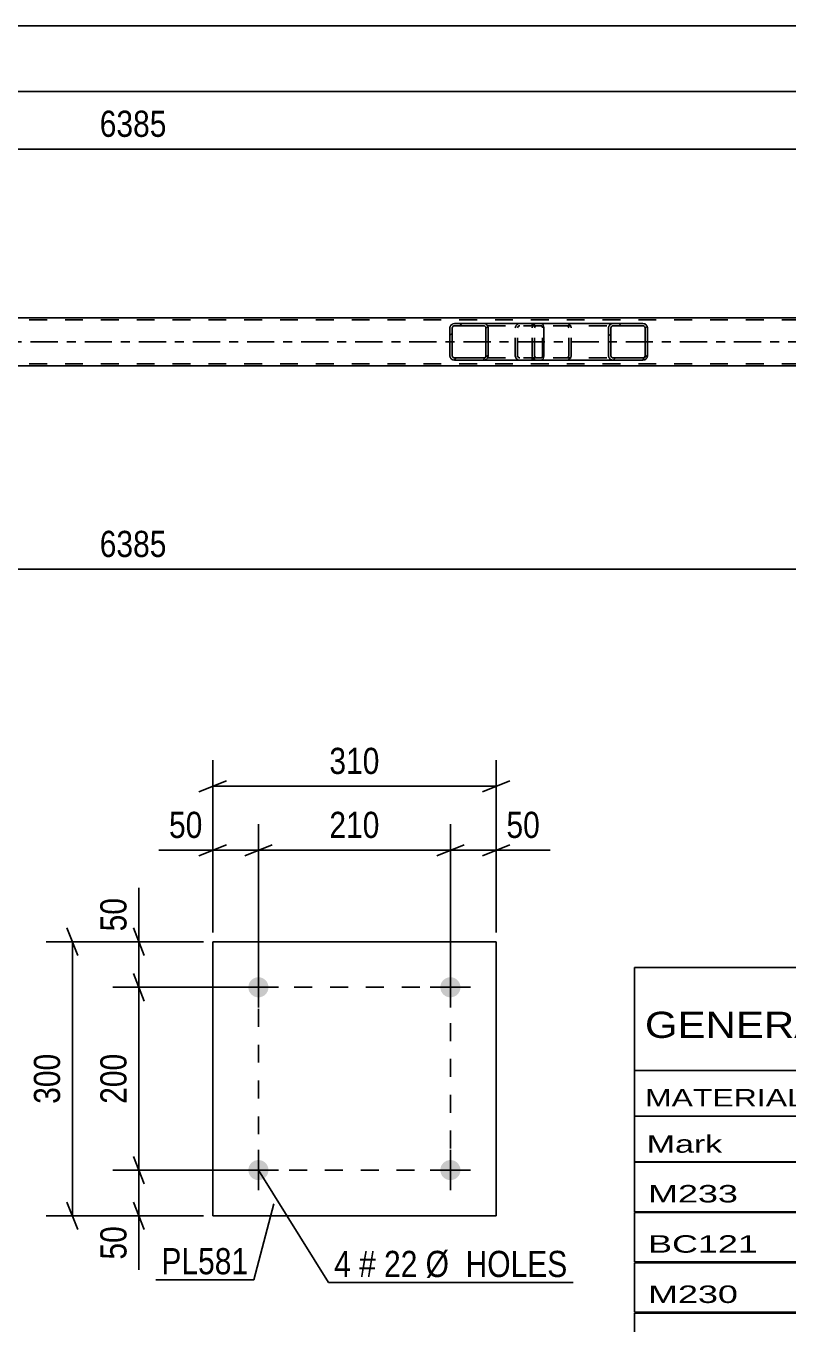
# Model space of a CAD drawing. Header units: millimetres. Extents: x 0 to 841, y 0 to 594.
# Drawn here: x 449.4 to 532.8, y 102.3 to 244.3 of the extents above; entities that cross this region are included whole.
import ezdxf

# ---------------------------------------------------------------- set-up
doc = ezdxf.new("R2010")
doc.units = ezdxf.units.MM
doc.linetypes.add('DXK_LINE_DOT2', pattern=[3.9198, 1.9599, -1.9599])
doc.linetypes.add('DXK_LINE_DOT3', pattern=[5.9187, 2.979, -0.9799, 0.9799, -0.9799])
doc.styles.add('Arial Narrow', font='ARIALN.TTF', dxfattribs={"height": 0.2})

# ---------------------------------------------------------------- blocks, each defined once
blk = doc.blocks.new('Unknown-404166541-55622 - 43006')
at = {"color": 7, "linetype": 'Continuous'}
for p, q in [((516, 141.25), (676, 141.25)), ((516, 130), (516, 141.25)), ((676, 141.25), (676, 130)), ((516, 130), (676, 130)), ((516, 130), (516, 125)), ((676, 130), (676, 125)), ((516, 125), (676, 125)), ((516, 125), (516, 120)), ((540, 125), (540, 120)), ((575.5, 125), (575.5, 120)), ((601.5, 125), (601.5, 120)), ((614.5, 125), (614.5, 120)), ((632, 125), (632, 120)), ((654, 125), (654, 120)), ((676, 125), (676, 120)), ((516, 120), (676, 120)), ((516, 119.95), (516, 114.55)), ((516, 119.95), (676, 119.95)), ((540, 120), (540, 114.5)), ((575.5, 120), (575.5, 114.5)), ((601.5, 120), (601.5, 114.5)), ((614.5, 120), (614.5, 114.5)), ((632, 120), (632, 114.5)), ((654, 120), (654, 114.5)), ((676, 119.95), (676, 114.55)), ((516, 114.55), (676, 114.55)), ((516, 114.45), (516, 109.05)), ((516, 114.45), (676, 114.45)), ((540, 114.5), (540, 109)), ((575.5, 114.5), (575.5, 109)), ((601.5, 114.5), (601.5, 109)), ((614.5, 114.5), (614.5, 109)), ((632, 114.5), (632, 109)), ((654, 114.5), (654, 109)), ((676, 114.45), (676, 109.05)), ((516, 109.05), (676, 109.05)), ((516, 108.95), (516, 103.55)), ((516, 108.95), (676, 108.95)), ((540, 109), (540, 103.5)), ((575.5, 109), (575.5, 103.5)), ((601.5, 109), (601.5, 103.5)), ((614.5, 109), (614.5, 103.5)), ((632, 109), (632, 103.5)), ((654, 109), (654, 103.5)), ((676, 108.95), (676, 103.55)), ((516, 103.55), (676, 103.55)), ((516, 103.45), (516, 98.05)), ((516, 103.45), (676, 103.45)), ((540, 103.5), (540, 98)), ((575.5, 103.5), (575.5, 98)), ((601.5, 103.5), (601.5, 98)), ((614.5, 103.5), (614.5, 98)), ((632, 103.5), (632, 98)), ((654, 103.5), (654, 98)), ((676, 103.45), (676, 98.05)), ((516, 98.05), (676, 98.05)), ((540, 98), (540, 92.5)), ((575.5, 98), (575.5, 92.5)), ((601.5, 98), (601.5, 92.5)), ((614.5, 98), (614.5, 92.5)), ((632, 98), (632, 92.5)), ((654, 98), (654, 92.5)), ((516, 97.95), (516, 92.55)), ((516, 97.95), (676, 97.95)), ((676, 97.95), (676, 92.55)), ((516, 92.55), (676, 92.55)), ((516, 92.45), (516, 87.05)), ((516, 92.45), (676, 92.45)), ((540, 92.5), (540, 87)), ((575.5, 92.5), (575.5, 87)), ((601.5, 92.5), (601.5, 87)), ((614.5, 92.5), (614.5, 87)), ((632, 92.5), (632, 87)), ((654, 92.5), (654, 87)), ((676, 92.45), (676, 87.05)), ((516, 87.05), (676, 87.05)), ((516, 86.95), (516, 81.55)), ((516, 86.95), (676, 86.95)), ((540, 87), (540, 81.5)), ((575.5, 87), (575.5, 81.5)), ((601.5, 87), (601.5, 81.5)), ((614.5, 87), (614.5, 81.5)), ((632, 87), (632, 81.5)), ((654, 87), (654, 81.5)), ((676, 86.95), (676, 81.55)), ((516, 81.55), (676, 81.55)), ((516, 81.45), (516, 76.05)), ((516, 81.45), (676, 81.45)), ((540, 81.5), (540, 76)), ((575.5, 81.5), (575.5, 76)), ((601.5, 81.5), (601.5, 76)), ((614.5, 81.5), (614.5, 76)), ((632, 81.5), (632, 76)), ((654, 81.5), (654, 76)), ((676, 81.45), (676, 76.05)), ((516, 76.05), (676, 76.05)), ((516, 75.95), (516, 70.55)), ((516, 75.95), (676, 75.95)), ((540, 76), (540, 70.5)), ((575.5, 76), (575.5, 70.5)), ((601.5, 76), (601.5, 70.5)), ((614.5, 76), (614.5, 70.5)), ((632, 76), (632, 70.5)), ((654, 76), (654, 70.5)), ((676, 75.95), (676, 70.55)), ((516, 70.55), (676, 70.55)), ((516, 70.45), (516, 65.05)), ((516, 70.45), (676, 70.45)), ((540, 70.5), (540, 65)), ((575.5, 70.5), (575.5, 65)), ((601.5, 70.5), (601.5, 65)), ((614.5, 70.5), (614.5, 65)), ((632, 70.5), (632, 65)), ((654, 70.5), (654, 65)), ((676, 70.45), (676, 65.05)), ((516, 65.05), (676, 65.05)), ((516, 64.95), (516, 59.55)), ((516, 64.95), (676, 64.95)), ((540, 65), (540, 59.5)), ((575.5, 65), (575.5, 59.5)), ((601.5, 65), (601.5, 59.5)), ((614.5, 65), (614.5, 59.5)), ((632, 65), (632, 59.5)), ((654, 65), (654, 59.5)), ((676, 64.95), (676, 59.55)), ((516, 59.55), (676, 59.55)), ((516, 59.45), (516, 54.05)), ((516, 59.45), (676, 59.45)), ((540, 59.5), (540, 54)), ((575.5, 59.5), (575.5, 54)), ((601.5, 59.5), (601.5, 54)), ((614.5, 59.5), (614.5, 54)), ((632, 59.5), (632, 54)), ((654, 59.5), (654, 54)), ((676, 59.45), (676, 54.05)), ((516, 54.05), (676, 54.05)), ((540, 54), (540, 48.5)), ((575.5, 54), (575.5, 48.5)), ((601.5, 54), (601.5, 48.5)), ((614.5, 54), (614.5, 48.5)), ((632, 54), (632, 48.5)), ((654, 54), (654, 48.5)), ((516, 53.95), (516, 48.55)), ((516, 53.95), (676, 53.95)), ((676, 53.95), (676, 48.55)), ((516, 48.55), (676, 48.55)), ((516, 48.45), (516, 43.05)), ((516, 48.45), (676, 48.45)), ((540, 48.5), (540, 43)), ((575.5, 48.5), (575.5, 43)), ((601.5, 48.5), (601.5, 43)), ((614.5, 48.5), (614.5, 43)), ((632, 48.5), (632, 43)), ((654, 48.5), (654, 43)), ((676, 48.45), (676, 43.05)), ((516, 43.05), (676, 43.05)), ((516, 42.95), (516, 37.55)), ((516, 42.95), (676, 42.95)), ((540, 43), (540, 37.5)), ((575.5, 43), (575.5, 37.5)), ((601.5, 43), (601.5, 37.5)), ((614.5, 43), (614.5, 37.5)), ((632, 43), (632, 37.5)), ((654, 43), (654, 37.5)), ((676, 42.95), (676, 37.55)), ((516, 37.55), (676, 37.55)), ((516, 37.45), (516, 32.05)), ((516, 37.45), (676, 37.45)), ((540, 37.5), (540, 32)), ((575.5, 37.5), (575.5, 32)), ((601.5, 37.5), (601.5, 32)), ((614.5, 37.5), (614.5, 32)), ((632, 37.5), (632, 32)), ((654, 37.5), (654, 32)), ((676, 37.45), (676, 32.05)), ((516, 32.05), (676, 32.05)), ((516, 31.95), (516, 26.55)), ((516, 31.95), (676, 31.95)), ((540, 32), (540, 26.5)), ((575.5, 32), (575.5, 26.5)), ((601.5, 32), (601.5, 26.5)), ((614.5, 32), (614.5, 26.5)), ((632, 32), (632, 26.5)), ((654, 32), (654, 26.5)), ((676, 31.95), (676, 26.55)), ((516, 26.55), (676, 26.55)), ((516, 26.45), (516, 21.05)), ((516, 26.45), (676, 26.45)), ((540, 26.5), (540, 21)), ((575.5, 26.5), (575.5, 21)), ((601.5, 26.5), (601.5, 21)), ((614.5, 26.5), (614.5, 21)), ((632, 26.5), (632, 21)), ((654, 26.5), (654, 21)), ((676, 26.45), (676, 21.05)), ((516, 21.05), (676, 21.05)), ((516, 20.95), (516, 15.55)), ((516, 20.95), (676, 20.95)), ((540, 21), (540, 15.5)), ((575.5, 21), (575.5, 15.5)), ((601.5, 21), (601.5, 15.5)), ((614.5, 21), (614.5, 15.5)), ((632, 21), (632, 15.5)), ((654, 21), (654, 15.5)), ((676, 20.95), (676, 15.55)), ((516, 15.55), (676, 15.55)), ((516, 15.45), (516, 10.05)), ((516, 15.45), (676, 15.45)), ((540, 15.5), (540, 10)), ((575.5, 15.5), (575.5, 10)), ((601.5, 15.5), (601.5, 10)), ((614.5, 15.5), (614.5, 10)), ((632, 15.5), (632, 10)), ((654, 15.5), (654, 10)), ((676, 15.45), (676, 10.05)), ((516, 10.05), (676, 10.05)), ((516, 10), (676, 10)), ((516, 10), (516, 5)), ((632, 10), (632, 5)), ((654, 10), (654, 5)), ((676, 10), (676, 5)), ((516, 5), (676, 5))]:
    blk.add_line(p, q, dxfattribs=at)
at = {"color": 7, "style": 'Arial Narrow'}
for s, height, width, p in [('GENERAL NOTES & WELD DETAILS :', 2.8633, 1.4, (517.15, 133.56)), ('REFER TYP DRAWING TYP-01', 1.9089, 1.6, (600.7, 133.66)), ("MATERIAL LIST FOR ASSEMBLY MK'D", 1.9089, 1.6, (517.15, 126.06)), ('TR30', 1.909, 1.794707, (611, 125.97)), ('1', 1.91, 1.794707, (638.08, 126.06)), ('No. Required', 1.9089, 1.6, (647.41, 126.06)), ('Mark', 1.909, 1.7, (517.34, 121)), ('Profile', 1.909, 1.7, (550.41, 121)), ('Material', 1.909, 1.7, (580.54, 121.06)), ('No.', 1.909, 1.7, (605.5, 121.06)), ('Length', 1.909, 1.7, (616, 121.06)), ('Area', 1.909, 1.7, (638.5, 121.06)), ('Weight', 1.909, 1.7, (658, 121.06))]:
    blk.add_text(s, height=height, dxfattribs=dict(at, width=width)).set_placement(p)
at = {"color": 7, "linetype": 'Continuous', "style": 'Arial Narrow'}
for s, height, width, p in [('M233', 1.909, 1.794707, (517.5, 115.56)), ('SHS100*6', 1.909, 1.794707, (542, 115.56)), ('E350', 1.909, 1.794707, (581.74, 115.56)), ('8', 1.91, 1.794707, (605.86, 115.56)), ('3261', 1.909, 1.794707, (618.58, 115.56)), ('1.3', 1.909, 1.794707, (642.32, 115.56)), ('456.9', 1.909, 1.794707, (658.96, 115.56)), ('BC121', 1.909, 1.794707, (517.5, 110.06)), ('SHS132*6', 1.909, 1.794707, (542, 110.06)), ('E350', 1.909, 1.794707, (581.74, 110.06)), ('1', 1.91, 1.794707, (605.86, 110.06)), ('17794', 1.909, 1.794707, (616.4, 110.06)), ('9.4', 1.909, 1.794707, (642.32, 110.06)), ('422.4', 1.909, 1.794707, (658.96, 110.06)), ('M230', 1.909, 1.794707, (517.5, 104.56)), ('SHS100*6', 1.909, 1.794707, (542, 104.56)), ('E350', 1.909, 1.794707, (581.74, 104.56)), ('7', 1.91, 1.794707, (605.86, 104.56)), ('3167', 1.909, 1.794707, (618.58, 104.56)), ('1.2', 1.909, 1.794707, (642.32, 104.56)), ('383.7', 1.909, 1.794707, (658.96, 104.56)), ('TR30', 1.909, 1.794707, (517.5, 99.06)), ('SHS100*6', 1.909, 1.794707, (542, 99.06)), ('E350', 1.909, 1.794707, (581.74, 99.06)), ('1', 1.91, 1.794707, (605.86, 99.06)), ('17493', 1.909, 1.794707, (616.4, 99.06)), ('7.0', 1.909, 1.794707, (642.32, 99.06)), ('309.8', 1.909, 1.794707, (658.96, 99.06)), ('SP12', 1.909, 1.794707, (517.5, 93.56)), ('PL20*380', 1.909, 1.794707, (542, 93.56)), ('E350', 1.909, 1.794707, (581.74, 93.56)), ('6', 1.91, 1.794707, (605.86, 93.56)), ('380', 1.909, 1.794707, (620.77, 93.56)), ('0.3', 1.909, 1.794707, (642.32, 93.56)), ('136.0', 1.909, 1.794707, (658.96, 93.56)), ('PL581', 1.909, 1.794707, (517.5, 88.06)), ('PL12*300', 1.909, 1.794707, (542, 88.06)), ('E350', 1.909, 1.794707, (581.74, 88.06)), ('13', 1.909, 1.794707, (604.76, 88.06)), ('310', 1.909, 1.794707, (620.77, 88.06)), ('0.2', 1.909, 1.794707, (642.32, 88.06)), ('113.9', 1.909, 1.794707, (658.96, 88.06)), ('SP4', 1.909, 1.794707, (517.5, 82.56)), ('PL16*325', 1.909, 1.794707, (542, 82.56)), ('E350', 1.909, 1.794707, (581.74, 82.56)), ('4', 1.91, 1.794707, (605.86, 82.56)), ('325', 1.909, 1.794707, (620.77, 82.56)), ('0.2', 1.909, 1.794707, (642.32, 82.56)), ('53.1', 1.909, 1.794707, (661.14, 82.56)), ('M1362', 1.909, 1.794707, (517.5, 77.06)), ('RHS100*100*6', 1.9089, 1.794707, (542, 77.06)), ('E350', 1.909, 1.794707, (581.74, 77.06)), ('12', 1.909, 1.794707, (604.76, 77.06)), ('196', 1.909, 1.794707, (620.77, 77.06)), ('0.1', 1.909, 1.794707, (642.32, 77.06)), ('41.7', 1.909, 1.794707, (661.14, 77.06)), ('TB29', 1.909, 1.794707, (517.5, 71.56)), ('RHS150*110*6', 1.9089, 1.794707, (542, 71.56)), ('E350', 1.909, 1.794707, (581.74, 71.56)), ('5', 1.91, 1.794707, (605.86, 71.56)), ('200', 1.909, 1.794707, (620.77, 71.56)), ('0.1', 1.909, 1.794707, (642.32, 71.56)), ('23.4', 1.909, 1.794707, (661.14, 71.56)), ('PL29', 1.909, 1.794707, (517.5, 66.06)), ('PL12*329', 1.909, 1.794707, (542, 66.06)), ('E350', 1.909, 1.794707, (581.74, 66.06)), ('2', 1.91, 1.794707, (605.86, 66.06)), ('392', 1.909, 1.794707, (620.77, 66.06)), ('0.3', 1.909, 1.794707, (642.32, 66.06)), ('22.7', 1.909, 1.794707, (661.14, 66.06)), ('PL66', 1.909, 1.794707, (517.5, 60.56)), ('PL10*150', 1.909, 1.794707, (542, 60.56)), ('E350', 1.909, 1.794707, (581.74, 60.56)), ('6', 1.91, 1.794707, (605.86, 60.56)), ('170', 1.909, 1.794707, (620.77, 60.56)), ('0.1', 1.909, 1.794707, (642.32, 60.56)), ('12.0', 1.909, 1.794707, (661.14, 60.56)), ('ST16', 1.909, 1.794707, (517.5, 55.06)), ('PL8*100', 1.909, 1.794707, (542, 55.06)), ('E350', 1.909, 1.794707, (581.74, 55.06)), ('24', 1.909, 1.794707, (604.76, 55.06)), ('135', 1.909, 1.794707, (620.77, 55.06)), ('0.0', 1.909, 1.794707, (642.32, 55.06)), ('10.0', 1.909, 1.794707, (661.14, 55.06)), ('ST15', 1.909, 1.794707, (517.5, 49.56)), ('PL8*100', 1.909, 1.794707, (542, 49.56)), ('E350', 1.909, 1.794707, (581.74, 49.56)), ('24', 1.909, 1.794707, (604.76, 49.56)), ('121', 1.909, 1.794707, (620.77, 49.56)), ('0.0', 1.909, 1.794707, (642.32, 49.56)), ('8.9', 1.909, 1.794707, (663.33, 49.56)), ('PL30', 1.909, 1.794707, (517.5, 44.06)), ('PL10*120', 1.909, 1.794707, (542, 44.06)), ('E350', 1.909, 1.794707, (581.74, 44.06)), ('2', 1.91, 1.794707, (605.86, 44.06)), ('392', 1.909, 1.794707, (620.77, 44.06)), ('0.1', 1.909, 1.794707, (642.32, 44.06)), ('7.4', 1.909, 1.794707, (663.33, 44.06)), ('PL43', 1.909, 1.794707, (517.5, 38.56)), ('PL12*168', 1.909, 1.794707, (542, 38.56)), ('E350', 1.909, 1.794707, (581.74, 38.56)), ('2', 1.91, 1.794707, (605.86, 38.56)), ('221', 1.909, 1.794707, (620.77, 38.56)), ('0.1', 1.909, 1.794707, (642.32, 38.56)), ('5.2', 1.909, 1.794707, (663.33, 38.56)), ('TB23', 1.909, 1.794707, (517.5, 33.06)), ('RHS150*110*6', 1.9089, 1.794707, (542, 33.06)), ('E350', 1.909, 1.794707, (581.74, 33.06)), ('1', 1.91, 1.794707, (605.86, 33.06)), ('200', 1.909, 1.794707, (620.77, 33.06)), ('0.1', 1.909, 1.794707, (642.32, 33.06)), ('4.7', 1.909, 1.794707, (663.33, 33.06)), ('PL44', 1.909, 1.794707, (517.5, 27.56)), ('PL10*120', 1.909, 1.794707, (542, 27.56)), ('E350', 1.909, 1.794707, (581.74, 27.56)), ('2', 1.91, 1.794707, (605.86, 27.56)), ('221', 1.909, 1.794707, (620.77, 27.56)), ('0.1', 1.909, 1.794707, (642.32, 27.56)), ('4.2', 1.909, 1.794707, (663.33, 27.56)), ('M1450', 1.909, 1.794707, (517.5, 22.06)), ('RHS100*100*6', 1.9089, 1.794707, (542, 22.06)), ('E350', 1.909, 1.794707, (581.74, 22.06)), ('1', 1.91, 1.794707, (605.86, 22.06)), ('220', 1.909, 1.794707, (620.77, 22.06)), ('0.1', 1.909, 1.794707, (642.32, 22.06)), ('3.9', 1.909, 1.794707, (663.33, 22.06)), ('M1463', 1.909, 1.794707, (517.5, 16.56)), ('RHS100*100*6', 1.9089, 1.794707, (542, 16.56)), ('E350', 1.909, 1.794707, (581.74, 16.56)), ('1', 1.91, 1.794707, (605.86, 16.56)), ('218', 1.909, 1.794707, (620.77, 16.56)), ('0.1', 1.909, 1.794707, (642.32, 16.56)), ('3.9', 1.909, 1.794707, (663.33, 16.56)), ('M1361', 1.909, 1.794707, (517.5, 11.06)), ('RHS100*100*6', 1.9089, 1.794707, (542, 11.06)), ('E350', 1.909, 1.794707, (581.74, 11.06)), ('1', 1.91, 1.794707, (605.86, 11.06)), ('194', 1.909, 1.794707, (620.77, 11.06)), ('0.1', 1.909, 1.794707, (642.32, 11.06)), ('3.4', 1.909, 1.794707, (663.33, 11.06)), ('Total', 1.909, 1.7, (618.33, 6.5)), ('44.8', 1.909, 1.794707, (639.64, 6.5)), ('2027.0', 1.909, 1.794707, (656.77, 6.5))]:
    blk.add_text(s, height=height, dxfattribs=dict(at, width=width)).set_placement(p)
blk = doc.blocks.new('Part-404166541-4429 - 4340')
at = {"linetype": 'Continuous'}
h = blk.add_hatch(dxfattribs=at)
h.set_pattern_fill('', scale=0.7, style=0, pattern_type=0)
h.set_pattern_definition([(45, (517.3854, 211.4199), (-1.57154, 1.57154), [])])
h.paths.add_polyline_path([(517.42, 211.24), (517.39, 211.42), (517.27, 211.58), (517.11, 211.68), (516.91, 211.72), (513.68, 211.72), (513.48, 211.68), (513.32, 211.58), (513.21, 211.42), (513.17, 211.24), (513.17, 208.2), (513.21, 208.01), (513.32, 207.86), (513.48, 207.75), (513.68, 207.72), (516.91, 207.72), (517.11, 207.75), (517.27, 207.86), (517.39, 208.01), (517.42, 208.2)])
h.paths.add_polyline_path([(517.15, 208.1), (517.09, 208.03), (517.01, 207.97), (516.91, 207.96), (513.68, 207.96), (513.58, 207.97), (513.5, 208.03), (513.44, 208.1), (513.42, 208.2), (513.42, 211.24), (513.44, 211.33), (513.5, 211.41), (513.58, 211.46), (513.68, 211.48), (516.91, 211.48), (517.01, 211.46), (517.09, 211.41), (517.15, 211.33), (517.17, 211.24), (517.17, 208.2)])
at = {"color": 7, "linetype": 'DXK_LINE_DOT2'}
for p, q in [((505.13, 211.68), (505.33, 211.72)), ((505.81, 211.72), (505.33, 211.72)), ((508.56, 211.72), (508.76, 211.68)), ((516.91, 211.72), (513.68, 211.72)), ((504.82, 211.24), (504.86, 211.42)), ((504.82, 208.2), (504.82, 211.24)), ((505.09, 211.33), (505.07, 211.24)), ((505.07, 208.2), (505.07, 211.24)), ((505.15, 211.41), (505.09, 211.33)), ((505.23, 211.46), (505.15, 211.41)), ((505.33, 211.48), (505.23, 211.46)), ((516.91, 211.48), (505.33, 211.48)), ((508.66, 211.46), (508.56, 211.48)), ((508.74, 211.41), (508.66, 211.46)), ((508.8, 211.33), (508.74, 211.41)), ((508.82, 211.24), (508.8, 211.33)), ((508.82, 208.2), (508.82, 211.24)), ((509.04, 211.42), (509.07, 211.24)), ((509.07, 208.2), (509.07, 211.24)), ((504.86, 208.01), (504.82, 208.2)), ((505.07, 208.2), (505.09, 208.1)), ((505.09, 208.1), (505.15, 208.03)), ((505.33, 207.72), (505.13, 207.75)), ((505.15, 208.03), (505.23, 207.97)), ((505.23, 207.97), (505.33, 207.96)), ((516.91, 207.96), (505.33, 207.96)), ((505.81, 207.72), (505.33, 207.72)), ((508.56, 207.96), (508.66, 207.97)), ((508.76, 207.75), (508.56, 207.72)), ((508.66, 207.97), (508.74, 208.03)), ((508.74, 208.03), (508.8, 208.1)), ((508.8, 208.1), (508.82, 208.2)), ((509.07, 208.2), (509.04, 208.01)), ((516.91, 207.72), (513.68, 207.72))]:
    blk.add_line(p, q, dxfattribs=at)
at = {"color": 2, "linetype": 'Continuous'}
for p, q in [((513.68, 211.72), (505.81, 211.72)), ((513.68, 211.72), (513.48, 211.68)), ((513.68, 211.72), (516.91, 211.72)), ((517.11, 211.68), (516.91, 211.72)), ((513.21, 211.42), (513.17, 211.24)), ((513.17, 208.2), (513.17, 211.24)), ((513.42, 211.24), (513.44, 211.33)), ((513.42, 208.2), (513.42, 211.24)), ((513.44, 211.33), (513.5, 211.41)), ((513.5, 211.41), (513.58, 211.46)), ((513.58, 211.46), (513.68, 211.48)), ((513.68, 211.48), (516.91, 211.48)), ((516.91, 211.48), (517.01, 211.46)), ((517.01, 211.46), (517.09, 211.41)), ((517.09, 211.41), (517.15, 211.33)), ((517.15, 211.33), (517.17, 211.24)), ((517.17, 208.2), (517.17, 211.24)), ((517.42, 211.24), (517.39, 211.42)), ((517.42, 208.2), (517.42, 211.24)), ((513.68, 207.72), (505.81, 207.72)), ((513.17, 208.2), (513.21, 208.01)), ((513.44, 208.1), (513.42, 208.2)), ((513.5, 208.03), (513.44, 208.1)), ((513.48, 207.75), (513.68, 207.72)), ((513.58, 207.97), (513.5, 208.03)), ((513.68, 207.96), (513.58, 207.97)), ((513.68, 207.96), (516.91, 207.96)), ((513.68, 207.72), (516.91, 207.72)), ((517.01, 207.97), (516.91, 207.96)), ((516.91, 207.72), (517.11, 207.75)), ((517.09, 208.03), (517.01, 207.97)), ((517.15, 208.1), (517.09, 208.03)), ((517.17, 208.2), (517.15, 208.1)), ((517.39, 208.01), (517.42, 208.2))]:
    blk.add_line(p, q, dxfattribs=at)
at = {"color": 7, "linetype": 'DXK_LINE_DOT2'}
for centre, start, end in [((505.31, 211.22), 110.7583, 155.68), ((508.58, 211.22), 24.32, 69.2417), ((505.31, 208.22), 204.32, 249.2417), ((508.58, 208.22), 290.7583, 335.68)]:
    blk.add_arc(centre, 0.496, start, end, dxfattribs=at)
at = {"color": 2, "linetype": 'Continuous'}
for centre, start, end in [((513.66, 211.22), 110.7583, 155.68), ((516.93, 211.22), 24.32, 69.2417), ((513.66, 208.22), 204.32, 249.2417), ((516.93, 208.22), 290.7583, 335.68)]:
    blk.add_arc(centre, 0.496, start, end, dxfattribs=at)
blk = doc.blocks.new('Part-404166541-4525 - 4340')
at = {"linetype": 'Continuous'}
h = blk.add_hatch(dxfattribs=at)
h.set_pattern_fill('', scale=0.7, style=0, pattern_type=0)
h.set_pattern_definition([(45, (499.9747, 211.4199), (-1.57154, 1.57154), [])])
h.paths.add_polyline_path([(500.01, 211.24), (499.97, 211.42), (499.87, 211.58), (499.7, 211.68), (499.51, 211.72), (496.33, 211.72), (496.13, 211.68), (495.97, 211.58), (495.86, 211.42), (495.82, 211.24), (495.82, 208.2), (495.86, 208.01), (495.97, 207.86), (496.13, 207.75), (496.33, 207.72), (499.51, 207.72), (499.7, 207.75), (499.87, 207.86), (499.97, 208.01), (500.01, 208.2)])
h.paths.add_polyline_path([(499.74, 208.1), (499.69, 208.03), (499.61, 207.97), (499.51, 207.96), (496.33, 207.96), (496.23, 207.97), (496.15, 208.03), (496.09, 208.1), (496.07, 208.2), (496.07, 211.24), (496.09, 211.33), (496.15, 211.41), (496.23, 211.46), (496.33, 211.48), (499.51, 211.48), (499.61, 211.46), (499.69, 211.41), (499.74, 211.33), (499.76, 211.24), (499.76, 208.2)])
at = {"color": 2, "linetype": 'Continuous'}
for p, q in [((496.33, 211.72), (496.13, 211.68)), ((496.33, 211.72), (499.51, 211.72)), ((505.81, 211.72), (499.51, 211.72)), ((499.7, 211.68), (499.51, 211.72)), ((505.81, 211.72), (505.91, 211.68)), ((505.91, 211.68), (506, 211.58)), ((495.86, 211.42), (495.82, 211.24)), ((495.82, 208.2), (495.82, 211.24)), ((496.07, 211.24), (496.09, 211.33)), ((496.07, 208.2), (496.07, 211.24)), ((496.09, 211.33), (496.15, 211.41)), ((496.15, 211.41), (496.23, 211.46)), ((496.23, 211.46), (496.33, 211.48)), ((496.33, 211.48), (499.51, 211.48)), ((499.51, 211.48), (499.61, 211.46)), ((499.61, 211.46), (499.69, 211.41)), ((499.69, 211.41), (499.74, 211.33)), ((499.74, 211.33), (499.76, 211.24)), ((499.76, 208.2), (499.76, 211.24)), ((500.01, 211.24), (499.97, 211.42)), ((500.01, 208.2), (500.01, 211.24)), ((506, 211.58), (506.06, 211.42)), ((506.06, 211.42), (506.08, 211.24)), ((506.08, 208.2), (506.08, 211.24)), ((495.82, 208.2), (495.86, 208.01)), ((496.09, 208.1), (496.07, 208.2)), ((496.15, 208.03), (496.09, 208.1)), ((496.13, 207.75), (496.33, 207.72)), ((496.23, 207.97), (496.15, 208.03)), ((496.33, 207.96), (496.23, 207.97)), ((496.33, 207.96), (499.51, 207.96)), ((496.33, 207.72), (499.51, 207.72)), ((499.61, 207.97), (499.51, 207.96)), ((499.51, 207.72), (499.7, 207.75)), ((505.81, 207.72), (499.51, 207.72)), ((499.69, 208.03), (499.61, 207.97)), ((499.74, 208.1), (499.69, 208.03)), ((499.76, 208.2), (499.74, 208.1)), ((499.97, 208.01), (500.01, 208.2)), ((505.91, 207.75), (505.81, 207.72)), ((506, 207.86), (505.91, 207.75)), ((506.06, 208.01), (506, 207.86)), ((506.08, 208.2), (506.06, 208.01))]:
    blk.add_line(p, q, dxfattribs=at)
at = {"color": 7, "linetype": 'DXK_LINE_DOT2'}
for p, q in [((499.51, 211.72), (496.33, 211.72)), ((503.28, 211.68), (503.48, 211.72)), ((504.82, 211.48), (504.82, 211.72)), ((505.81, 211.48), (496.33, 211.48)), ((502.97, 211.24), (503.01, 211.42)), ((502.97, 208.2), (502.97, 211.24)), ((503.24, 211.33), (503.22, 211.24)), ((503.22, 208.2), (503.22, 211.24)), ((503.3, 211.41), (503.24, 211.33)), ((503.3, 211.41), (503.32, 211.42)), ((503.32, 211.42), (503.38, 211.46)), ((503.38, 211.46), (503.48, 211.48)), ((505.86, 211.46), (505.81, 211.48)), ((505.91, 211.41), (505.86, 211.46)), ((505.94, 211.33), (505.91, 211.41)), ((505.95, 211.24), (505.94, 211.33)), ((505.95, 208.2), (505.95, 211.24)), ((505.81, 207.96), (496.33, 207.96)), ((499.51, 207.72), (496.33, 207.72)), ((503.01, 208.01), (502.97, 208.2)), ((503.22, 208.2), (503.24, 208.1)), ((503.24, 208.1), (503.3, 208.03)), ((503.48, 207.72), (503.28, 207.75)), ((503.3, 208.03), (503.38, 207.97)), ((503.38, 207.97), (503.48, 207.96)), ((504.82, 207.72), (504.82, 207.96)), ((505.81, 207.96), (505.86, 207.97)), ((505.86, 207.97), (505.91, 208.03)), ((505.91, 208.03), (505.94, 208.1)), ((505.94, 208.1), (505.95, 208.2))]:
    blk.add_line(p, q, dxfattribs=at)
at = {"color": 2, "linetype": 'Continuous'}
for centre, start, end in [((496.31, 211.22), 111.1941, 156.1506), ((499.52, 211.22), 23.8494, 68.8059), ((496.31, 208.21), 203.8494, 248.8059), ((499.52, 208.21), 291.1941, 336.1506)]:
    blk.add_arc(centre, 0.492, start, end, dxfattribs=at)
at = {"color": 7, "linetype": 'DXK_LINE_DOT2'}
for centre, start, end in [((503.46, 211.22), 111.1941, 156.1506), ((503.46, 208.21), 203.8494, 248.8059)]:
    blk.add_arc(centre, 0.492, start, end, dxfattribs=at)
blk = doc.blocks.new('Part-404166541-4527 - 4340')
at = {"color": 7, "linetype": 'DXK_LINE_DOT2'}
for p, q in [((730.06, 212.12), (71.15, 212.12)), ((730.06, 207.32), (71.15, 207.32))]:
    blk.add_line(p, q, dxfattribs=at)
at = {"color": 2, "linetype": 'Continuous'}
for p, q in [((588.07, 212.36), (338.66, 212.36)), ((588.07, 207.08), (338.66, 207.08))]:
    blk.add_line(p, q, dxfattribs=at)
at = {"color": 7, "linetype": 'DXK_LINE_DOT3'}
blk.add_line((71.15, 209.72), (730.06, 209.72), dxfattribs=at)
blk = doc.blocks.new('Part-404166541-52471 - 52470')
at = {"color": 2, "linetype": 'Continuous'}
for p, q in [((469.87, 144.09), (469.87, 114.09)), ((469.87, 144.09), (500.87, 144.09)), ((500.87, 144.09), (500.87, 114.09)), ((469.87, 114.09), (500.87, 114.09))]:
    blk.add_line(p, q, dxfattribs=at)
blk = doc.blocks.new('Bolt-404166541-52472 - 52470')
at = {"linetype": 'Continuous'}
for points in [[(475.97, 119.1, -1), (473.77, 119.1, -1)], [(496.97, 119.1, -1), (494.77, 119.1, -1)]]:
    blk.add_hatch(color=1, dxfattribs=at).paths.add_polyline_path(points)
at = {"color": 1, "linetype": 'Continuous'}
for p, q in [((474.87, 121.3), (474.87, 116.9)), ((495.87, 121.3), (495.87, 116.9)), ((472.67, 119.1), (477.07, 119.1)), ((493.67, 119.1), (498.07, 119.1))]:
    blk.add_line(p, q, dxfattribs=at)
blk = doc.blocks.new('Bolt-404166541-52473 - 52470')
at = {"linetype": 'Continuous'}
for points in [[(475.97, 139.1, -1), (473.77, 139.1, -1)], [(496.97, 139.1, -1), (494.77, 139.1, -1)]]:
    blk.add_hatch(color=1, dxfattribs=at).paths.add_polyline_path(points)
at = {"color": 1, "linetype": 'Continuous'}
for p, q in [((474.87, 141.3), (474.87, 136.9)), ((495.87, 141.3), (495.87, 136.9)), ((472.67, 139.1), (477.07, 139.1)), ((493.67, 139.1), (498.07, 139.1))]:
    blk.add_line(p, q, dxfattribs=at)
blk = doc.blocks.new('Rectangle-404166541-54977 - 52470')
at = {"color": 1, "linetype": 'DXK_LINE_DOT2'}
blk.add_lwpolyline([(474.87, 139.1), (495.87, 139.1), (495.87, 119.1), (474.87, 119.1), (474.87, 139.1)], close=True, dxfattribs=at)
blk = doc.blocks.new('StraightDimension-404166541-51401 - 4340')
at = {"color": 7, "linetype": 'Continuous'}
blk.add_line((333.45, 230.8), (588.87, 230.8), dxfattribs=at)
at = {"color": 0}
blk.add_wipeout([(465.42, 231.55), (465.42, 235.75), (456.91, 235.75), (456.91, 231.55)], dxfattribs=at)
at = {"color": 3, "style": 'Arial Narrow'}
blk.add_text('6385', height=2.863, dxfattribs=at).set_placement((457.51, 232.15))
blk = doc.blocks.new('StraightDimension-404166541-29789 - 4340')
at = {"color": 7, "linetype": 'Continuous'}
blk.add_line((61.89, 244.28), (739.32, 244.28), dxfattribs=at)
blk = doc.blocks.new('StraightDimension-404166541-37746 - 4340')
at = {"color": 7, "linetype": 'Continuous'}
blk.add_line((62.53, 237.1), (738.68, 237.1), dxfattribs=at)
blk = doc.blocks.new('StraightDimension-404166541-51216 - 4340')
at = {"color": 7, "linetype": 'Continuous'}
blk.add_line((333.45, 184.83), (588.87, 184.83), dxfattribs=at)
at = {"color": 0}
blk.add_wipeout([(465.42, 185.58), (465.42, 189.78), (456.91, 189.78), (456.91, 185.58)], dxfattribs=at)
at = {"color": 3, "style": 'Arial Narrow'}
blk.add_text('6385', height=2.863, dxfattribs=at).set_placement((457.51, 186.18))
blk = doc.blocks.new('StraightDimension-404166541-54937 - 52470')
at = {"color": 7, "linetype": 'Continuous'}
for p, q in [((469.87, 145.09), (469.87, 156.94)), ((474.87, 140.1), (474.87, 156.94)), ((469.87, 154.09), (463.96, 154.09)), ((469.87, 154.09), (463.96, 154.09)), ((468.37, 153.49), (471.37, 154.69)), ((469.87, 154.09), (474.87, 154.09)), ((476.37, 154.69), (473.37, 153.49))]:
    blk.add_line(p, q, dxfattribs=at)
at = {"color": 0}
blk.add_wipeout([(469.35, 154.84), (469.35, 159.04), (464.49, 159.04), (464.49, 154.84)], dxfattribs=at)
at = {"color": 3, "style": 'Arial Narrow'}
blk.add_text('50', height=2.863, dxfattribs=at).set_placement((465.09, 155.44))
blk = doc.blocks.new('StraightDimension-404166541-52737 - 52470')
at = {"color": 7, "linetype": 'Continuous'}
for p, q in [((462.39, 137.6), (461.19, 140.6)), ((473.87, 139.1), (458.94, 139.1)), ((461.79, 119.1), (461.79, 139.1)), ((461.19, 120.6), (462.39, 117.6)), ((473.87, 119.1), (458.94, 119.1))]:
    blk.add_line(p, q, dxfattribs=at)
at = {"color": 0}
blk.add_wipeout([(461.04, 132.44), (456.84, 132.44), (456.84, 125.75), (461.04, 125.75)], dxfattribs=at)
at = {"color": 3, "style": 'Arial Narrow'}
blk.add_text('200', height=2.863, rotation=90.0002, dxfattribs=at).set_placement((460.44, 126.35))
blk = doc.blocks.new('StraightDimension-404166541-52738 - 52470')
at = {"color": 7, "linetype": 'Continuous'}
for p, q in [((461.19, 120.6), (462.39, 117.6)), ((473.87, 119.1), (458.94, 119.1)), ((461.79, 114.09), (461.79, 119.1)), ((462.39, 112.59), (461.19, 115.59)), ((468.87, 114.09), (458.94, 114.09)), ((461.79, 114.09), (461.79, 108.19)), ((461.79, 114.09), (461.79, 108.19))]:
    blk.add_line(p, q, dxfattribs=at)
at = {"color": 0}
blk.add_wipeout([(461.04, 113.57), (456.84, 113.57), (456.84, 108.71), (461.04, 108.71)], dxfattribs=at)
at = {"color": 3, "style": 'Arial Narrow'}
blk.add_text('50', height=2.863, rotation=90.0002, dxfattribs=at).set_placement((460.44, 109.31))
blk = doc.blocks.new('StraightDimension-404166541-52736 - 52470')
at = {"color": 7, "linetype": 'Continuous'}
for p, q in [((461.79, 144.09), (461.79, 150)), ((461.79, 144.09), (461.79, 150)), ((461.19, 145.59), (462.39, 142.59)), ((468.87, 144.09), (458.94, 144.09)), ((461.79, 139.1), (461.79, 144.09)), ((462.39, 137.6), (461.19, 140.6)), ((473.87, 139.1), (458.94, 139.1))]:
    blk.add_line(p, q, dxfattribs=at)
at = {"color": 0}
blk.add_wipeout([(461.04, 149.48), (456.84, 149.48), (456.84, 144.62), (461.04, 144.62)], dxfattribs=at)
at = {"color": 3, "style": 'Arial Narrow'}
blk.add_text('50', height=2.863, rotation=90.0002, dxfattribs=at).set_placement((460.44, 145.22))
blk = doc.blocks.new('StraightDimension-404166541-52748 - 52470')
at = {"color": 7, "linetype": 'Continuous'}
for p, q in [((455.12, 142.59), (453.92, 145.59)), ((468.87, 144.09), (451.67, 144.09)), ((454.52, 114.09), (454.52, 144.09)), ((453.92, 115.59), (455.12, 112.59)), ((468.87, 114.09), (451.67, 114.09))]:
    blk.add_line(p, q, dxfattribs=at)
at = {"color": 0}
blk.add_wipeout([(453.77, 132.44), (449.57, 132.44), (449.57, 125.75), (453.77, 125.75)], dxfattribs=at)
at = {"color": 3, "style": 'Arial Narrow'}
blk.add_text('300', height=2.863, rotation=90.0002, dxfattribs=at).set_placement((453.17, 126.35))
blk = doc.blocks.new('StraightDimension-404166541-54936 - 52470')
at = {"color": 7, "linetype": 'Continuous'}
for p, q in [((474.87, 140.1), (474.87, 156.94)), ((495.87, 140.1), (495.87, 156.94)), ((476.37, 154.69), (473.37, 153.49)), ((474.87, 154.09), (495.87, 154.09)), ((494.37, 153.49), (497.37, 154.69))]:
    blk.add_line(p, q, dxfattribs=at)
at = {"color": 0}
blk.add_wipeout([(488.71, 154.84), (488.71, 159.04), (482.03, 159.04), (482.03, 154.84)], dxfattribs=at)
at = {"color": 3, "style": 'Arial Narrow'}
blk.add_text('210', height=2.863, dxfattribs=at).set_placement((482.63, 155.44))
blk = doc.blocks.new('StraightDimension-404166541-52768 - 52470')
at = {"color": 7, "linetype": 'Continuous'}
for p, q in [((469.87, 145.09), (469.87, 163.94)), ((500.87, 145.09), (500.87, 163.94)), ((471.37, 161.69), (468.37, 160.49)), ((469.87, 161.09), (500.87, 161.09)), ((499.37, 160.49), (502.37, 161.69))]:
    blk.add_line(p, q, dxfattribs=at)
at = {"color": 0}
blk.add_wipeout([(488.71, 161.84), (488.71, 166.04), (482.03, 166.04), (482.03, 161.84)], dxfattribs=at)
at = {"color": 3, "style": 'Arial Narrow'}
blk.add_text('310', height=2.863, dxfattribs=at).set_placement((482.63, 162.44))
blk = doc.blocks.new('StraightDimension-404166541-54935 - 52470')
at = {"color": 7, "linetype": 'Continuous'}
for p, q in [((495.87, 140.1), (495.87, 156.94)), ((500.87, 145.09), (500.87, 156.94)), ((494.37, 153.49), (497.37, 154.69)), ((495.87, 154.09), (500.87, 154.09)), ((502.37, 154.69), (499.37, 153.49)), ((500.87, 154.09), (506.78, 154.09)), ((500.87, 154.09), (506.78, 154.09))]:
    blk.add_line(p, q, dxfattribs=at)
at = {"color": 0}
blk.add_wipeout([(506.25, 154.84), (506.25, 159.04), (501.4, 159.04), (501.4, 154.84)], dxfattribs=at)
at = {"color": 3, "style": 'Arial Narrow'}
blk.add_text('50', height=2.863, dxfattribs=at).set_placement((502, 155.44))
blk = doc.blocks.new('MarkSet-404166541-54790 - 52470')
at = {"color": 0}
for points in [[(484.98, 107.4), (484.98, 110.4), (483.15, 110.4), (483.15, 107.4)], [(487.71, 107.4), (487.71, 110.4), (485.88, 110.4), (485.88, 107.4)], [(492.26, 107.4), (492.26, 110.4), (488.61, 110.4), (488.61, 107.4)], [(508.69, 107.4), (508.69, 110.4), (493.16, 110.4), (493.16, 107.4)]]:
    blk.add_wipeout(points, dxfattribs=at)
for points in [[(484.98, 107.4), (484.98, 110.4), (483.15, 110.4), (483.15, 107.4)], [(487.71, 107.4), (487.71, 110.4), (485.88, 110.4), (485.88, 107.4)], [(492.26, 107.4), (492.26, 110.4), (488.61, 110.4), (488.61, 107.4)], [(508.69, 107.4), (508.69, 110.4), (493.16, 110.4), (493.16, 107.4)]]:
    blk.add_wipeout(points, dxfattribs=at)
at = {"color": 7, "linetype": 'Continuous'}
for p, q in [((474.87, 119.1), (482.55, 106.8)), ((482.55, 106.8), (509.29, 106.8))]:
    blk.add_line(p, q, dxfattribs=at)
at = {"color": 3, "style": 'Arial Narrow'}
for s, height, p in [('4', 2.86, (483.15, 107.4)), ('#', 2.86, (485.88, 107.4)), ('22', 2.863, (488.61, 107.4)), ('Ø  HOLES', 2.863, (493.16, 107.4))]:
    blk.add_text(s, height=height, dxfattribs=at).set_placement(p)
blk = doc.blocks.new('Mark-404166541-52975 - 52470')
at = {"color": 0}
blk.add_wipeout([(473.77, 107.7), (473.77, 110.7), (464.26, 110.7), (464.26, 107.7)], dxfattribs=at)
blk.add_wipeout([(473.77, 107.7), (473.77, 110.7), (464.26, 110.7), (464.26, 107.7)], dxfattribs=at)
at = {"color": 30, "linetype": 'Continuous'}
for p in [(476.56, 115.41), (463.66, 107.1)]:
    blk.add_line(p, (474.37, 107.1), dxfattribs=at)
at = {"color": 3, "style": 'Arial Narrow'}
blk.add_text('PL581', height=2.863, dxfattribs=at).set_placement((464.26, 107.7))

msp = doc.modelspace()

# ---------------------------------------------------------------- block references
for name in ['StraightDimension-404166541-51401 - 4340', 'Part-404166541-4527 - 4340', 'Part-404166541-4525 - 4340', 'Part-404166541-4429 - 4340', 'StraightDimension-404166541-51216 - 4340', 'Part-404166541-52471 - 52470', 'Bolt-404166541-52473 - 52470', 'Unknown-404166541-55622 - 43006', 'Rectangle-404166541-54977 - 52470', 'Bolt-404166541-52472 - 52470']:
    msp.add_blockref(name, (0, 0))

# ---------------------------------------------------------------- next in the draw order: block references
for name in ['StraightDimension-404166541-29789 - 4340', 'StraightDimension-404166541-54937 - 52470', 'MarkSet-404166541-54790 - 52470']:
    msp.add_blockref(name, (0, 0))

# ---------------------------------------------------------------- next in the draw order: block references
for name in ['StraightDimension-404166541-37746 - 4340', 'StraightDimension-404166541-52737 - 52470']:
    msp.add_blockref(name, (0, 0))

# ---------------------------------------------------------------- next in the draw order: block references
for name in ['StraightDimension-404166541-52736 - 52470', 'StraightDimension-404166541-52738 - 52470']:
    msp.add_blockref(name, (0, 0))

# ---------------------------------------------------------------- next in the draw order: block references
for name in ['StraightDimension-404166541-54936 - 52470', 'StraightDimension-404166541-52748 - 52470']:
    msp.add_blockref(name, (0, 0))

# ---------------------------------------------------------------- next in the draw order: block references
for name in ['StraightDimension-404166541-52768 - 52470', 'Mark-404166541-52975 - 52470']:
    msp.add_blockref(name, (0, 0))

# ---------------------------------------------------------------- next in the draw order: block references
msp.add_blockref('StraightDimension-404166541-54935 - 52470', (0, 0))

doc.saveas('drawing.dxf')
